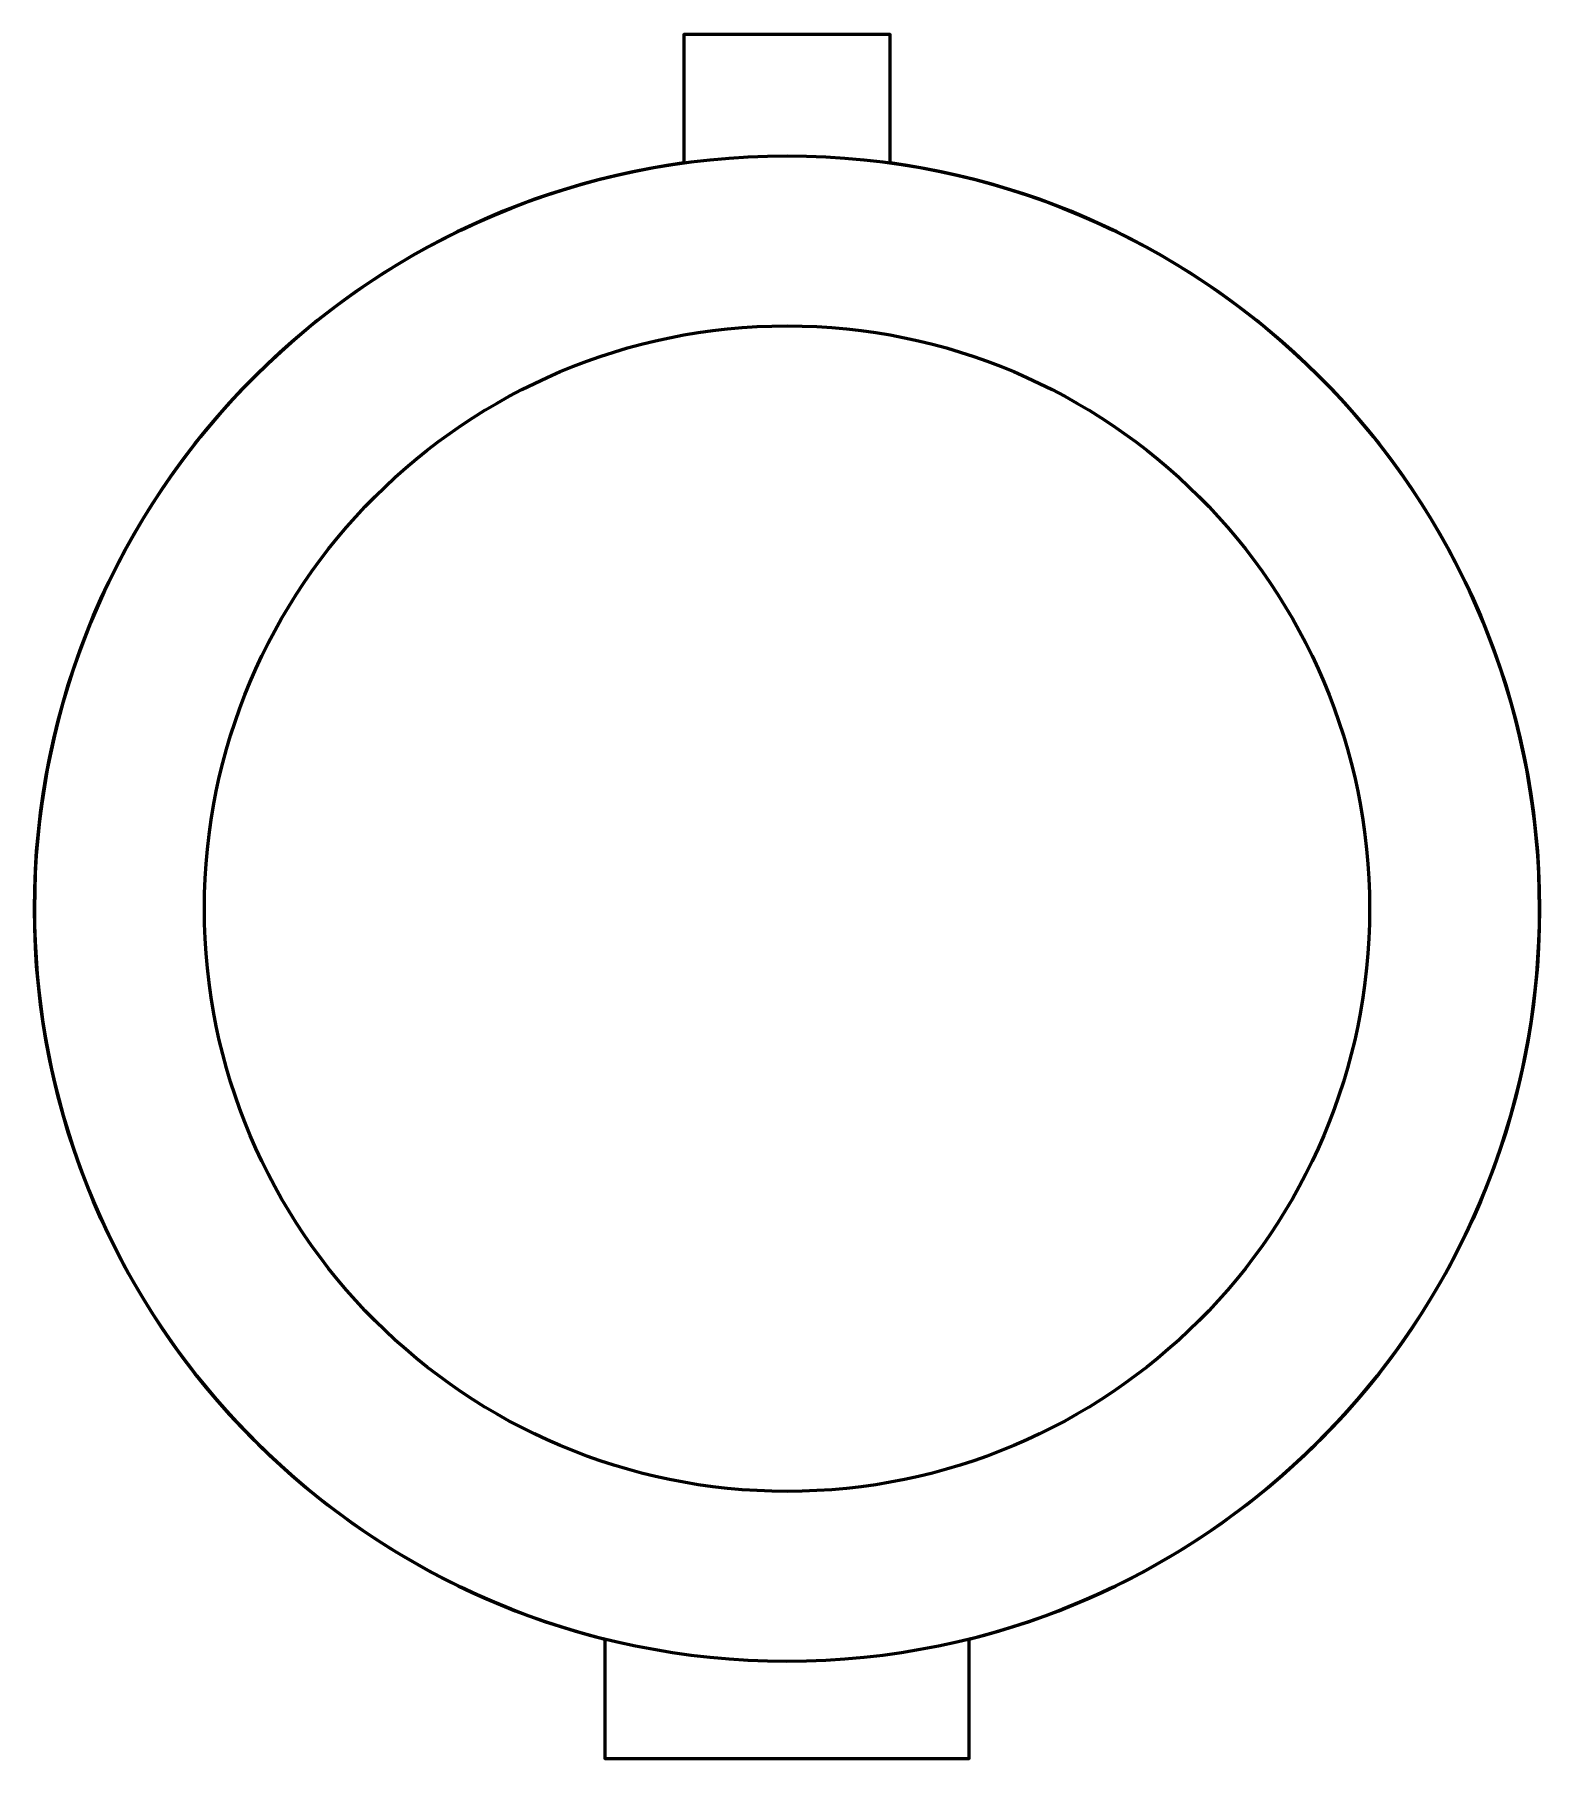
# Model space of a CAD drawing. Header units: centimetres. Extents: x -12.4 to 13.9, y -15.4 to 15.6.
# Drawn here: x -1.6 to 4.6, y -3.5 to 3.6 of the extents above; entities that cross this region are included whole.
import ezdxf

# ---------------------------------------------------------------- set-up
doc = ezdxf.new("R2010")
doc.units = ezdxf.units.CM
doc.header["$MEASUREMENT"] = 0
doc.layers.add('Layer 1', color=7, linetype='Continuous')

msp = doc.modelspace()

# ---------------------------------------------------------------- linework, layer by layer
at = {"layer": 'Layer 1', "color": 4, "lineweight": 53}
msp.add_ellipse((1.5, 0), major_axis=(0, 3.1), ratio=1, dxfattribs=at)
at = {"layer": 'Layer 1', "lineweight": 53}
msp.add_ellipse((1.5, 0), major_axis=(0, 2.4), ratio=1, dxfattribs=at)
msp.add_open_spline([(1.925, 3.07087), (3.43597, 2.86367), (4.6, 1.56789), (4.6, 0), (4.6, 0), (4.6, -1.45344), (3.59968, -2.67306), (2.25, -3.00844), (2.25, -3.00844), (2.25, -3.00844), (2.25, -3.5), (2.25, -3.5), (2.25, -3.5), (2.25, -3.5), (0.75, -3.5), (0.75, -3.5), (0.75, -3.5), (0.75, -3.5), (0.75, -3.00844), (0.75, -3.00844), (0.75, -3.00844), (-0.59968, -2.67306), (-1.6, -1.45344), (-1.6, 0), (-1.6, 0), (-1.6, 1.56789), (-0.43597, 2.86367), (1.075, 3.07087), (1.075, 3.07087), (1.075, 3.07087), (1.075, 3.6), (1.075, 3.6), (1.075, 3.6), (1.075, 3.6), (1.925, 3.6), (1.925, 3.6), (1.925, 3.6), (1.925, 3.6), (1.925, 3.07087), (1.925, 3.07087)], degree=3, knots=[0, 0, 0, 0, 0.0909091, 0.0909091, 0.0909091, 0.0909091, 0.1818182, 0.1818182, 0.1818182, 0.1818182, 0.2727273, 0.2727273, 0.2727273, 0.2727273, 0.3636364, 0.3636364, 0.3636364, 0.3636364, 0.4545455, 0.4545455, 0.4545455, 0.4545455, 0.5454545, 0.5454545, 0.5454545, 0.5454545, 0.6363636, 0.6363636, 0.6363636, 0.6363636, 0.7272727, 0.7272727, 0.7272727, 0.7272727, 0.8181818, 0.8181818, 0.8181818, 0.8181818, 1, 1, 1, 1], dxfattribs=at)

doc.saveas('drawing.dxf')
